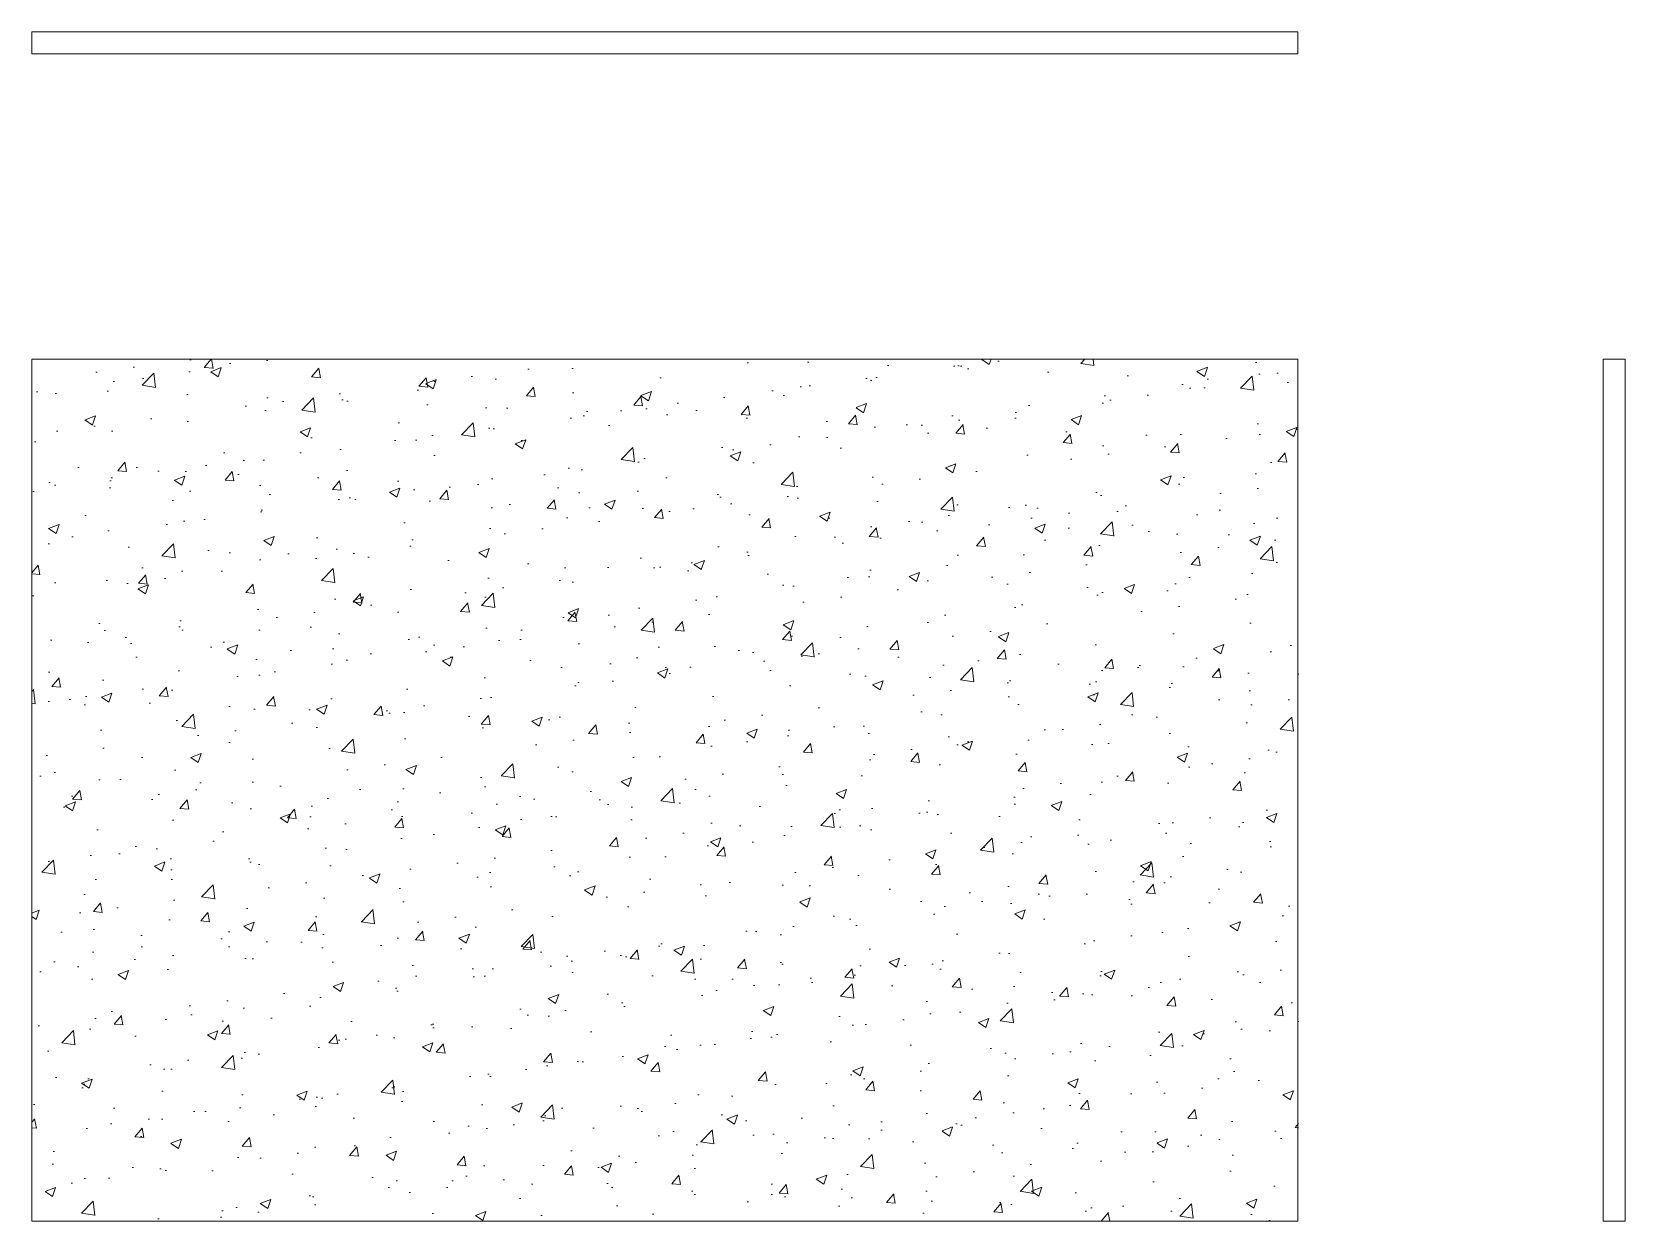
# Model space of a CAD drawing. Header units: millimetres. Extents: x -1085 to 10527, y 119 to 3003.
# Drawn here: x 8531.7 to 8604.7, y 2832 to 2886.5 of the extents above; entities that cross this region are included whole.
import ezdxf

# ---------------------------------------------------------------- set-up
doc = ezdxf.new("R2010")
doc.units = ezdxf.units.MM
doc.layers.add('A-FURN-SEC', color=15, linetype='Continuous', lineweight=9)
doc.layers.add('LINEE DI SEZIONE', color=4, linetype='Continuous', lineweight=15)

msp = doc.modelspace()

# ---------------------------------------------------------------- hatches: boundary and pattern name
at = {"layer": 'LINEE DI SEZIONE', "transparency": 33554579}
h = msp.add_hatch(dxfattribs=at)
h.set_pattern_fill('AR-CONC', color=256, scale=0.027)
h.set_pattern_definition([(50, (5478.0892, 1915.8187), (4.918986, -0.4303553), [0.51435, -5.65785]), (355, (5478.089, 1915.8187), (-0.951572, 5.158535), [0.41148, -4.526296]), (100.45144, (5478.499, 1915.783), (3.967414, 4.728179), [0.43713, -4.8084366]), (46.1842, (5478.089, 1917.19), (7.319134, -1.135143), [0.771525, -8.486775]), (96.63556, (5478.699, 1917.096), (6.409912, 6.680505), [0.655696, -7.212661]), (351.18415, (5478.089, 1917.19), (6.409912, 6.680505), [0.617219, -6.789413]), (21, (5478.775, 1916.8474), (4.0935886, -2.7611604), [0.51435, -5.65785]), (326, (5478.775, 1916.8474), (1.668655, 4.973075), [0.41148, -4.52628]), (71.45144, (5479.116, 1916.6173), (5.762243, 2.211915), [0.43713, -4.808428]), (37.5, (5478.0892, 1915.8187), (0.0833923, 2.28298605), [0, -4.471416, 0, -4.59486, 0, -4.543425]), (7.5, (5478.0892, 1915.8187), (1.8041309, 2.7048755), [0, -2.619756, 0, -4.368546, 0, -1.731645]), (327.5, (5476.5599, 1915.8187), (3.6609461, -0.1546761), [0, -1.7145, 0, -5.34924, 0, -7.09803]), (317.5, (5475.874, 1915.8187), (3.999488, 0.6865153), [0, -2.22885, 0, -3.552444, 0, -5.04063])])
h.paths.add_polyline_path([(8531.666, 2871.504), (8531.666, 2832.004), (8589.698, 2832.004), (8589.698, 2871.504)])

# ---------------------------------------------------------------- linework, layer by layer
at = {"layer": 'A-FURN-SEC'}
for p, q in [((8531.666, 2885.504), (8531.666, 2886.504)), ((8531.666, 2886.504), (8589.666, 2886.504)), ((8589.666, 2886.504), (8589.666, 2885.504)), ((8589.666, 2885.504), (8531.666, 2885.504)), ((8531.666, 2871.504), (8531.666, 2832.004)), ((8589.666, 2871.504), (8531.666, 2871.504)), ((8589.666, 2832.004), (8589.666, 2871.504)), ((8603.666, 2832.004), (8603.666, 2871.504)), ((8603.666, 2871.504), (8604.666, 2871.504)), ((8604.666, 2871.504), (8604.666, 2832.004)), ((8531.666, 2832.004), (8589.666, 2832.004)), ((8604.666, 2832.004), (8603.666, 2832.004))]:
    msp.add_line(p, q, dxfattribs=at)

doc.saveas('drawing.dxf')
